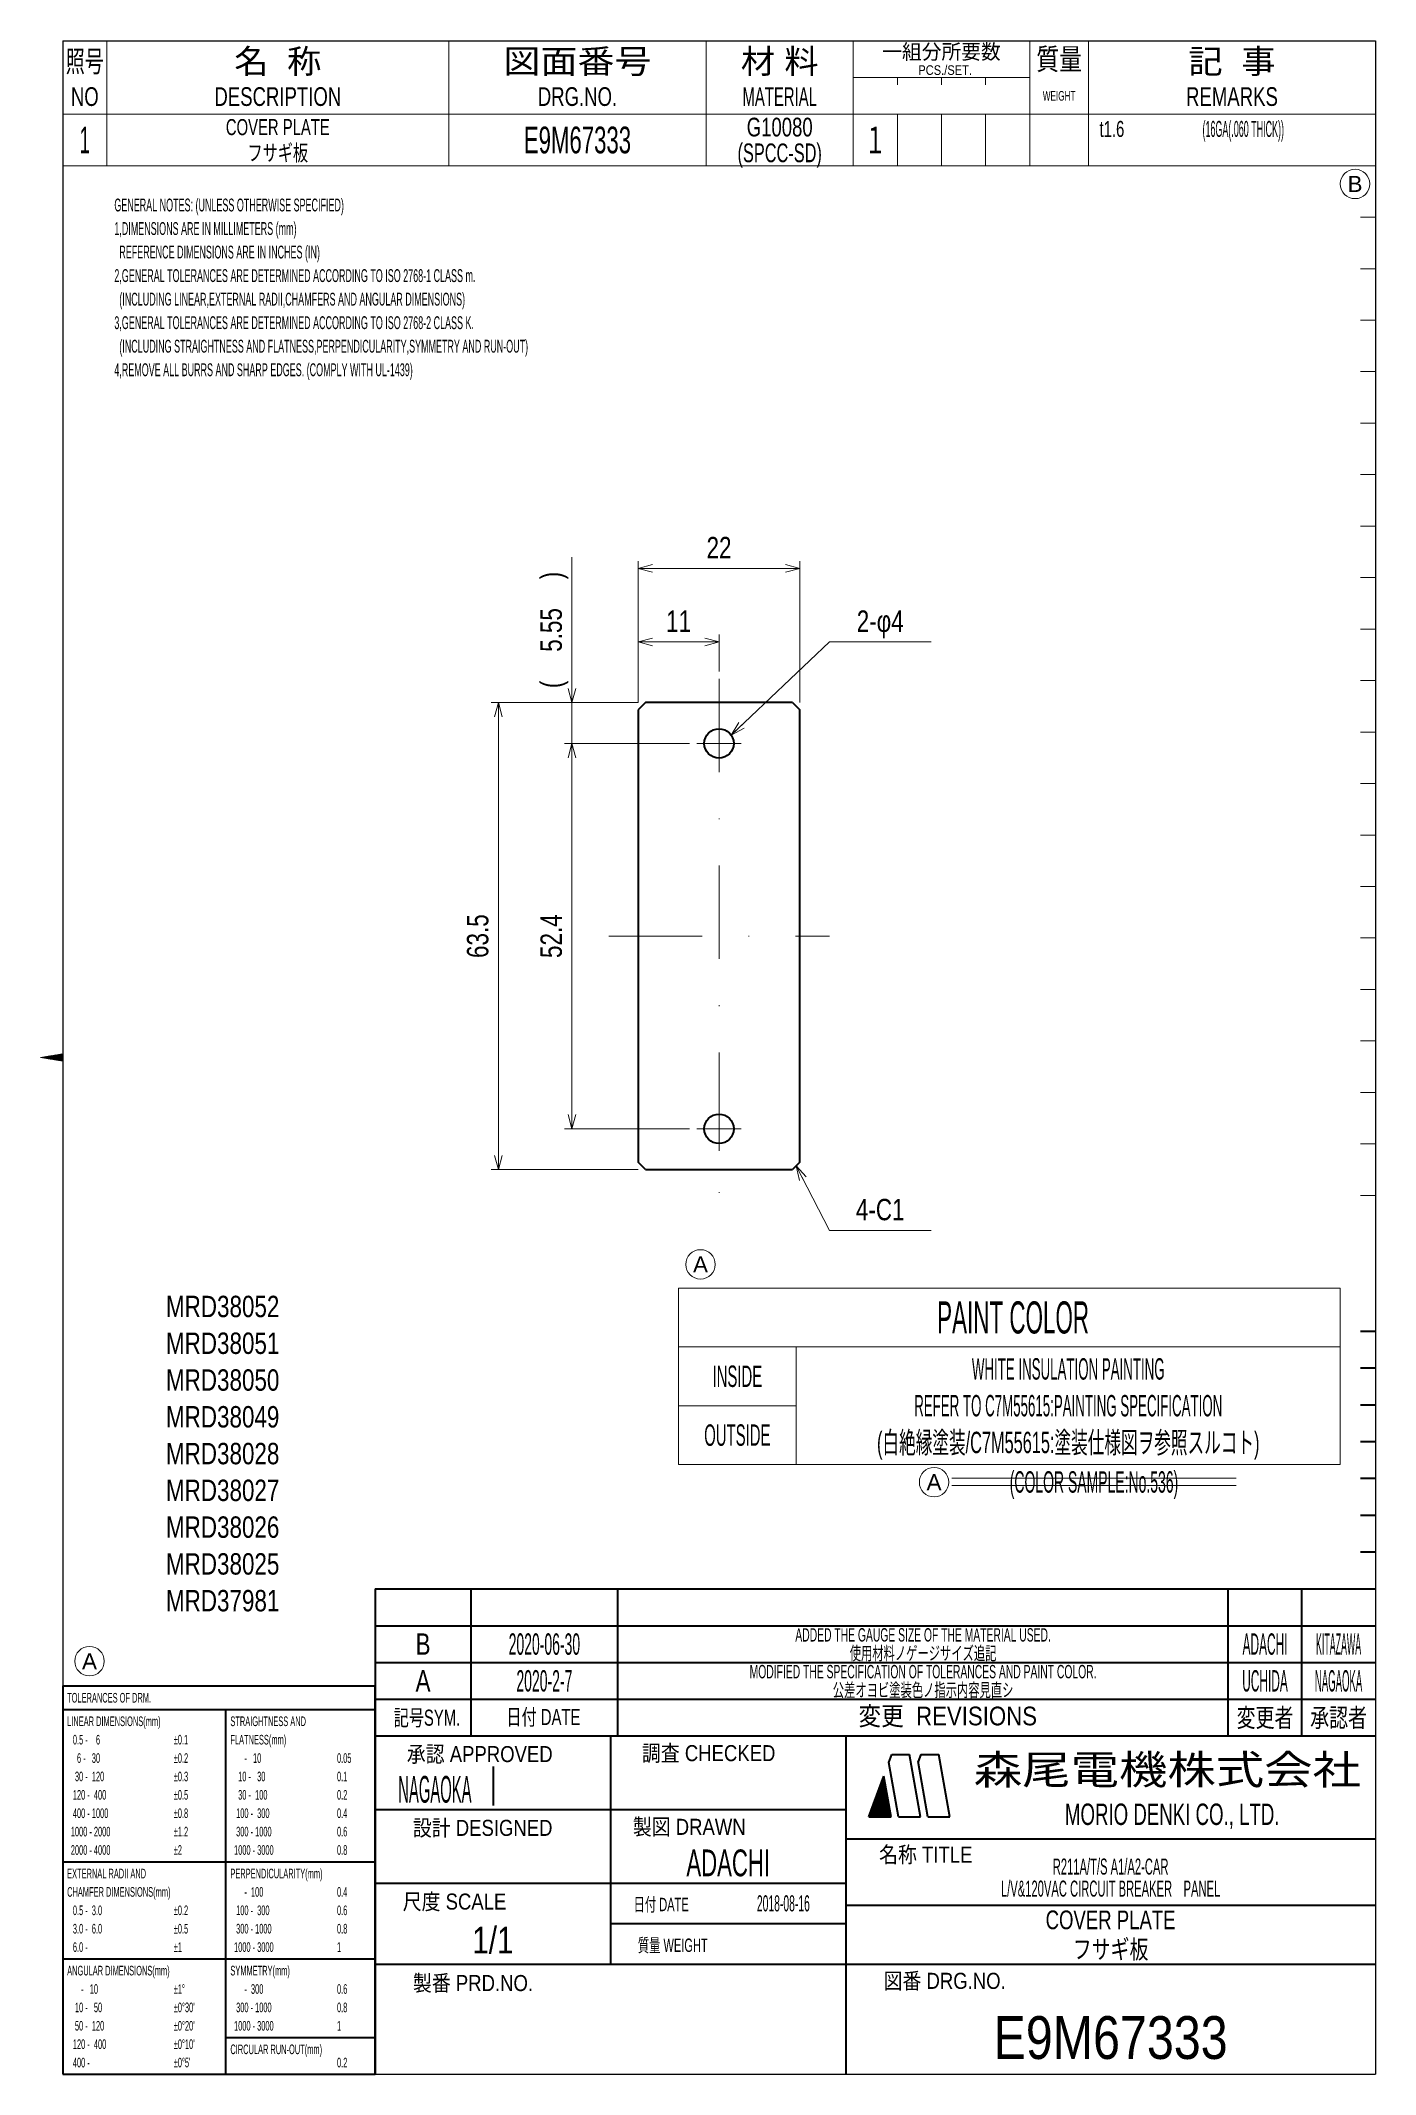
# Model space of a CAD drawing. Header units: millimetres. Extents: x 18 to 199, y 10 to 287.
import ezdxf
from ezdxf.enums import TextEntityAlignment as Align

# ---------------------------------------------------------------- set-up
doc = ezdxf.new("R2010")
doc.units = ezdxf.units.MM
doc.linetypes.add('DASHDOT', pattern=[25.3, 12.7, -6.3, 0, -6.3])
for name, color, linetype in [('GR1_03', 7, 'Continuous'), ('GR1_16', 7, 'Continuous'), ('図面枠E9M', 7, 'Continuous'), ('表題、部品表_01', 7, 'Continuous'), ('表題、部品表_02', 7, 'Continuous'), ('表題、部品表_03', 7, 'Continuous'), ('表題、部品表_Layer1', 7, 'Continuous')]:
    doc.layers.add(name, color=color, linetype=linetype)
doc.styles.add('HG丸ｺﾞｼｯｸM-PRO', font='')
doc.styles.get('HG丸ｺﾞｼｯｸM-PRO').set_extended_font_data('HG丸ｺﾞｼｯｸM-PRO')

# ---------------------------------------------------------------- blocks, each defined once
blk = doc.blocks.new('BLKF024')
at = {"layer": '図面枠E9M', "color": 4, "linetype": 'Continuous', "lineweight": 13}
for p, q in [((17.775844, 148.495693), (17.786182, 148.50603)), ((17.897062, 148.47549), (17.955887, 148.534315)), ((18.018281, 148.455287), (18.125593, 148.562599)), ((18.139499, 148.435083), (18.295299, 148.590883)), ((18.260717, 148.41488), (18.465004, 148.619167)), ((18.381936, 148.394677), (18.63471, 148.647452)), ((18.503154, 148.374474), (18.804416, 148.675736)), ((18.624372, 148.354271), (18.974121, 148.70402)), ((18.745591, 148.334068), (19.143827, 148.732304)), ((18.866809, 148.313865), (19.313532, 148.760589)), ((18.988027, 148.293662), (19.483238, 148.788873)), ((19.109245, 148.273459), (19.652944, 148.817157)), ((19.230464, 148.253256), (19.822649, 148.845442)), ((19.351682, 148.233053), (19.992355, 148.873726)), ((19.4729, 148.21285), (20.162061, 148.90201)), ((19.594119, 148.192647), (20.331766, 148.930294)), ((19.715337, 148.172444), (20.501472, 148.958579)), ((19.836555, 148.152241), (20.671177, 148.986863)), ((19.957774, 148.132038), (20.75, 148.924264)), ((20.078992, 148.111835), (20.75, 148.782843)), ((20.20021, 148.091632), (20.75, 148.641421)), ((20.321429, 148.071429), (20.75, 148.5)), ((20.442647, 148.051226), (20.75, 148.358579)), ((20.563865, 148.031022), (20.75, 148.217157)), ((20.685083, 148.010819), (20.75, 148.075736))]:
    blk.add_line(p, q, dxfattribs=at)
blk = doc.blocks.new('BLKF025')
at = {"layer": '図面枠E9M', "color": 3, "linetype": 'Continuous', "lineweight": 35}
for p, q in [((131.756831, 48.999879), (132.5833, 49.826349)), ((131.83776, 49.22223), (132.562102, 49.946572)), ((131.918689, 49.44458), (132.540903, 50.066794)), ((131.999617, 49.66693), (132.519705, 50.187017)), ((132.080546, 49.88928), (132.498506, 50.30724)), ((132.161475, 50.111631), (132.477307, 50.427463)), ((132.242404, 50.333981), (132.456109, 50.547686)), ((132.323333, 50.556331), (132.43491, 50.667909)), ((132.404262, 50.778681), (132.413712, 50.788131)), ((130.407871, 45.246757), (132.943675, 47.782561)), ((130.461969, 45.442276), (132.922477, 47.902784)), ((130.542898, 45.664626), (132.901278, 48.023006)), ((130.549292, 45.246757), (132.964874, 47.662338)), ((130.623827, 45.886976), (132.88008, 48.143229)), ((130.690714, 45.246757), (132.986072, 47.542115)), ((130.704756, 46.109327), (132.858881, 48.263452)), ((130.785684, 46.331677), (132.837682, 48.383675)), ((130.832135, 45.246757), (133.007271, 47.421892)), ((130.866613, 46.554027), (132.816484, 48.503898)), ((130.947542, 46.776377), (132.795285, 48.624121)), ((130.973556, 45.246757), (133.028469, 47.301669)), ((131.028471, 46.998727), (132.774087, 48.744343)), ((131.1094, 47.221078), (132.752888, 48.864566)), ((131.114978, 45.246757), (133.049668, 47.181447)), ((131.190329, 47.443428), (132.73169, 48.984789)), ((131.256399, 45.246757), (133.070866, 47.061224)), ((131.271258, 47.665778), (132.710491, 49.105012)), ((131.352186, 47.888128), (132.689293, 49.225235)), ((131.433115, 48.110479), (132.668094, 49.345457)), ((131.514044, 48.332829), (132.646896, 49.46568)), ((131.594973, 48.555179), (132.625697, 49.585903)), ((131.675902, 48.777529), (132.604499, 49.706126)), ((131.397821, 45.246757), (133.092065, 46.941001)), ((131.539242, 45.246757), (133.113263, 46.820778)), ((131.680663, 45.246757), (133.134462, 46.700555)), ((131.822085, 45.246757), (133.15566, 46.580332)), ((131.963506, 45.246757), (133.176859, 46.46011)), ((132.104927, 45.246757), (133.198057, 46.339887)), ((132.246349, 45.246757), (133.219256, 46.219664)), ((132.38777, 45.246757), (133.240455, 46.099441)), ((132.529191, 45.246757), (133.261653, 45.979218)), ((132.670613, 45.246757), (133.282852, 45.858995)), ((132.812034, 45.246757), (133.30405, 45.738773)), ((132.953455, 45.246757), (133.325249, 45.61855)), ((133.094877, 45.246757), (133.346447, 45.498327)), ((133.236298, 45.246757), (133.367646, 45.378104)), ((133.37772, 45.246757), (133.388844, 45.257881))]:
    blk.add_line(p, q, dxfattribs=at)
blk = doc.blocks.new('BLKF023')
at = {"layer": '図面枠E9M', "color": 2, "linetype": 'Continuous', "lineweight": 25}
for p, q in [((20.75, 286.75), (20.75, 10.25)), ((20.75, 286.75), (199.25, 286.75)), ((199.25, 286.75), (199.25, 10.25)), ((20.75, 10.25), (199.25, 10.25))]:
    blk.add_line(p, q, dxfattribs=at)
at = {"layer": '図面枠E9M', "color": 4, "linetype": 'Continuous', "lineweight": 13}
for p, q in [((199.25, 269.75), (197.25, 269.75)), ((199.25, 262.75), (197.25, 262.75)), ((199.25, 255.75), (197.25, 255.75)), ((199.25, 248.75), (197.25, 248.75)), ((199.25, 241.75), (197.25, 241.75)), ((199.25, 234.75), (197.25, 234.75)), ((199.25, 227.75), (197.25, 227.75)), ((199.25, 220.75), (197.25, 220.75)), ((199.25, 213.75), (197.25, 213.75)), ((199.25, 206.75), (197.25, 206.75)), ((199.25, 199.75), (197.25, 199.75)), ((199.25, 192.75), (197.25, 192.75)), ((199.25, 185.75), (197.25, 185.75)), ((199.25, 178.75), (197.25, 178.75)), ((199.25, 171.75), (197.25, 171.75)), ((199.25, 164.75), (197.25, 164.75)), ((199.25, 157.75), (197.25, 157.75)), ((199.25, 150.75), (197.25, 150.75)), ((20.75, 149), (17.75, 148.5)), ((17.75, 148.5), (20.75, 148)), ((199.25, 143.75), (197.25, 143.75)), ((199.25, 136.75), (197.25, 136.75)), ((197.25, 129.75), (199.25, 129.75))]:
    blk.add_line(p, q, dxfattribs=at)
at = {"layer": '図面枠E9M', "color": 3, "linetype": 'Continuous', "lineweight": 35}
for p, q in [((199.25, 111.25), (197.25, 111.25)), ((199.25, 106.25), (197.25, 106.25)), ((199.25, 101.25), (197.25, 101.25)), ((199.25, 96.25), (197.25, 96.25)), ((199.25, 91.25), (197.25, 91.25)), ((199.25, 86.25), (197.25, 86.25)), ((199.25, 81.25), (197.25, 81.25)), ((63.25, 76.25), (199.25, 76.25)), ((63.25, 76.25), (63.25, 10.25)), ((76.25, 76.25), (76.25, 56.25)), ((96.25, 56.25), (96.25, 76.25)), ((179.25, 56.25), (179.25, 76.25)), ((189.25, 56.25), (189.25, 76.25)), ((63.25, 71.25), (199.25, 71.25)), ((63.25, 66.25), (199.25, 66.25)), ((63.25, 61.25), (199.25, 61.25)), ((63.25, 56.25), (199.25, 56.25)), ((95.25, 56.25), (95.25, 25.25)), ((127.25, 56.25), (127.25, 10.25)), ((133.09, 52.65), (133.48, 53.75)), ((134.39, 45.25), (133.09, 52.65)), ((133.48, 53.75), (135.89, 53.75)), ((137.39, 45.25), (135.89, 53.75)), ((137.43, 53.75), (137.07, 52.76)), ((138.39, 45.25), (137.07, 52.76)), ((137.43, 53.75), (139.89, 53.75)), ((141.39, 45.25), (139.89, 53.75)), ((79.27, 52.11), (79.27, 46.8)), ((130.39, 45.25), (132.41, 50.8)), ((133.39, 45.25), (132.41, 50.8)), ((63.25, 46.25), (127.25, 46.25)), ((130.39, 45.25), (133.39, 45.25)), ((134.39, 45.25), (137.39, 45.25)), ((138.39, 45.25), (141.39, 45.25)), ((127.25, 42.25), (199.25, 42.25)), ((63.25, 36.25), (127.25, 36.25)), ((127.25, 33.25), (199.25, 33.25)), ((95.25, 30.75), (127.25, 30.75)), ((63.25, 25.25), (199.25, 25.25))]:
    blk.add_line(p, q, dxfattribs=at)
at = {"layer": '図面枠E9M', "color": 4, "linetype": 'Continuous', "lineweight": 13}
blk.add_blockref('BLKF024', (0, 0), dxfattribs=at)
at = {"layer": '図面枠E9M', "color": 3, "linetype": 'Continuous', "lineweight": 35}
blk.add_blockref('BLKF025', (0, 0), dxfattribs=at)
at = {"layer": '図面枠E9M', "color": 4, "linetype": 'Continuous', "lineweight": 13, "style": 'HG丸ｺﾞｼｯｸM-PRO'}
for s, height, width, p in [('記号SYM.', 2.182, 0.69227, (70.28, 58.74)), ('日付 DATE', 2.182, 0.692507, (86.12, 58.83)), ('変更  REVISIONS', 2.5455, 0.887352, (141.1, 58.97)), ('変更者', 2.545, 0.741121, (184.25, 58.75)), ('承認者', 2.545, 0.741121, (194.25, 58.75)), ('調査 CHECKED', 2.182, 0.863174, (108.59, 53.92)), ('承認 APPROVED', 2.1818, 0.863151, (77.46, 53.79)), ('設計 DESIGNED', 2.1818, 0.862613, (77.86, 43.76)), ('製図 DRAWN', 2.182, 0.863099, (105.95, 43.9)), ('名称 TITLE', 2.182, 0.862489, (138.11, 40.12)), ('尺度 SCALE', 2.182, 0.862581, (74.03, 33.74)), ('日付 DATE', 1.818, 0.618255, (102.13, 33.34)), ('質量 WEIGHT', 1.818, 0.618812, (103.71, 27.8)), ('製番 PRD.NO.', 2.182, 0.863299, (76.54, 22.66)), ('図番 DRG.NO.', 2.182, 0.863083, (140.68, 22.96))]:
    blk.add_text(s, height=height, dxfattribs=dict(at, width=width)).set_placement(p, align=Align.MIDDLE_CENTER)
at = {"layer": '図面枠E9M', "color": 2, "linetype": 'Continuous', "lineweight": 25, "style": 'HG丸ｺﾞｼｯｸM-PRO', "width": 1.206081}
blk.add_text('森尾電機株式会社', height=4, dxfattribs=at).set_placement((170.97, 51.68), align=Align.MIDDLE_CENTER)
at = {"layer": '図面枠E9M', "color": 3, "linetype": 'Continuous', "lineweight": 35, "style": 'HG丸ｺﾞｼｯｸM-PRO', "width": 0.652197}
blk.add_text('MORIO DENKI CO., LTD.', height=2.9091, dxfattribs=at).set_placement((171.63, 45.61), align=Align.MIDDLE_CENTER)
blk = doc.blocks.new('BLKF026')
at = {"layer": '図面枠E9M', "color": 3, "linetype": 'Continuous', "lineweight": 35, "style": 'HG丸ｺﾞｼｯｸM-PRO'}
for s, height, width, p in [('B', 2.91, 0.78204, (69.75, 68.75)), ('2020-06-30', 2.909, 0.488281, (86.25, 68.75)), ('ADDED THE GAUGE SIZE OF THE MATERIAL USED.', 1.8182, 0.578029, (137.75, 70)), ('ADACHI', 2.909, 0.415454, (184.25, 68.75)), ('KITAZAWA', 2.909, 0.308644, (194.25, 68.75)), ('A', 2.91, 0.782973, (69.75, 63.75)), ('2020-2-7', 2.909, 0.488281, (86.25, 63.75)), ('MODIFIED THE SPECIFICATION OF TOLERANCES AND PAINT COLOR.', 1.8182, 0.578204, (137.75, 65)), ('UCHIDA', 2.909, 0.415827, (184.25, 63.75)), ('NAGAOKA', 2.909, 0.334453, (194.25, 63.75)), ('NAGAOKA', 3.636, 0.414524, (71.36, 49)), ('ADACHI', 3.636, 0.619335, (111.25, 39)), ('R211A/T/S A1/A2-CAR', 2.1818, 0.521924, (163.25, 38.5)), ('L/V&120VAC CIRCUIT BREAKER\u3000PANEL', 2.1818, 0.522042, (163.25, 35.5)), ('2018-08-16', 2.182, 0.482412, (118.75, 33.5)), ('1/1', 3.636, 0.828847, (79.25, 28.5)), ('COVER PLATE', 2.5455, 0.741633, (163.25, 31.25)), ('E9M67333', 5.818, 0.845879, (163.25, 15.25))]:
    blk.add_text(s, height=height, dxfattribs=dict(at, width=width)).set_placement(p, align=Align.MIDDLE_CENTER)
blk = doc.blocks.new('BLKF027')
at = {"layer": '表題、部品表_02', "color": 4, "linetype": 'Continuous', "lineweight": 13}
for p, q in [((20.75, 276.75), (20.75, 269.75)), ((20.75, 276.75), (199.25, 276.75)), ((26.75, 276.75), (26.75, 269.75)), ((73.25, 276.75), (73.25, 269.75)), ((108.25, 276.75), (108.25, 269.75)), ((128.25, 276.75), (128.25, 269.75)), ((134.25, 276.75), (134.25, 269.75)), ((140.25, 276.75), (140.25, 269.75)), ((146.25, 269.75), (146.25, 276.75)), ((152.25, 276.75), (152.25, 269.75)), ((160.25, 276.75), (160.25, 269.75)), ((199.25, 276.75), (199.25, 269.75)), ((20.75, 269.75), (199.25, 269.75))]:
    blk.add_line(p, q, dxfattribs=at)
blk = doc.blocks.new('BLKF029')
at = {"layer": 'GR1_03', "color": 3, "linetype": 'Continuous', "lineweight": 35}
for p, q in [((100, 196.75), (99, 195.75)), ((120, 196.75), (100, 196.75)), ((120, 196.75), (121, 195.75)), ((99, 195.75), (99, 134.25)), ((121, 134.25), (121, 195.75)), ((100, 133.25), (99, 134.25)), ((100, 133.25), (120, 133.25)), ((121, 134.25), (120, 133.25))]:
    blk.add_line(p, q, dxfattribs=at)
at = {"layer": 'GR1_03', "color": 4, "linetype": 'DASHDOT', "lineweight": 13}
for p, q in [((110, 188.2), (110, 194.2)), ((113, 191.2), (107, 191.2)), ((110, 135.8), (110, 141.8)), ((113, 138.8), (107, 138.8))]:
    blk.add_line(p, q, dxfattribs=at)
at = {"layer": 'GR1_03', "color": 3, "linetype": 'Continuous', "lineweight": 35}
for centre in [(110, 191.2), (110, 138.8)]:
    blk.add_circle(centre, 2, dxfattribs=at)
blk = doc.blocks.new('FXTIP_ARROW_S')
at = {"color": 0, "linetype": 'Continuous', "lineweight": -2}
for q in [(-1, 0), (-0.97, 0.26), (-0.97, -0.26)]:
    blk.add_line((0, 0), q, dxfattribs=at)
blk = doc.blocks.new('FXTIP_ARROW_E')
at = {"color": 0, "linetype": 'Continuous', "lineweight": -2}
for q in [(-1, 0), (-0.97, 0.26), (-0.97, -0.26)]:
    blk.add_line((0, 0), q, dxfattribs=at)
blk = doc.blocks.new('BLKF030')
at = {"layer": '図面枠E9M', "color": 3, "linetype": 'Continuous', "lineweight": 35}
for p, q in [((20.75, 63.05), (63.25, 63.05)), ((20.75, 63.05), (20.75, 10.25)), ((63.25, 10.25), (63.25, 63.05)), ((20.75, 59.85), (63.25, 59.85)), ((42.95, 10.25), (42.95, 59.85)), ((20.75, 39.15), (42.95, 39.15)), ((42.95, 39.15), (63.25, 39.15)), ((20.75, 25.95), (42.95, 25.95)), ((42.95, 25.95), (63.25, 25.95)), ((42.95, 15.25), (63.25, 15.25)), ((20.75, 10.25), (63.25, 10.25))]:
    blk.add_line(p, q, dxfattribs=at)
at = {"layer": '図面枠E9M', "color": 4, "linetype": 'Continuous', "lineweight": 13, "style": 'HG丸ｺﾞｼｯｸM-PRO'}
for s, height, width, p in [('TOLERANCES OF DRM.', 1.3091, 0.578171, (21.35, 61.45)), ('LINEAR DIMENSIONS(mm)', 1.3091, 0.578157, (21.35, 58.25)), ('STRAIGHTNESS AND', 1.3091, 0.577537, (43.55, 58.25)), (' 0.5 -    6', 1.3091, 0.576124, (21.85, 55.75)), ('±0.1', 1.309, 0.576447, (35.85, 55.75)), ('FLATNESS(mm)', 1.3091, 0.578373, (43.55, 55.75)), ('   6 -   30', 1.3091, 0.576367, (21.85, 53.25)), ('±0.2', 1.309, 0.576447, (35.85, 53.25)), ('     -   10', 1.3091, 0.576414, (44.05, 53.25)), ('0.05', 1.309, 0.575594, (58.05, 53.25)), ('  30 -  120', 1.3091, 0.576292, (21.85, 50.75)), ('±0.3', 1.309, 0.576447, (35.85, 50.75)), ('  10 -   30', 1.3091, 0.576326, (44.05, 50.75)), ('0.1', 1.309, 0.575388, (58.05, 50.75)), (' 120 -  400', 1.3091, 0.576261, (21.85, 48.25)), ('±0.5', 1.309, 0.576447, (35.85, 48.25)), ('  30 -  100', 1.3091, 0.576292, (44.05, 48.25)), ('0.2', 1.309, 0.575388, (58.05, 48.25)), (' 400 - 1000', 1.3091, 0.576235, (21.85, 45.75)), ('±0.8', 1.309, 0.576447, (35.85, 45.75)), (' 100 -  300', 1.3091, 0.576261, (44.05, 45.75)), ('0.4', 1.309, 0.575388, (58.05, 45.75)), ('1000 - 2000', 1.3091, 0.576211, (21.85, 43.25)), ('±1.2', 1.309, 0.576447, (35.85, 43.25)), (' 300 - 1000', 1.3091, 0.576235, (44.05, 43.25)), ('0.6', 1.309, 0.575388, (58.05, 43.25)), ('2000 - 4000', 1.3091, 0.576211, (21.85, 40.75)), ('±2', 1.309, 0.577311, (35.85, 40.75)), ('1000 - 3000', 1.3091, 0.576211, (44.05, 40.75)), ('0.8', 1.309, 0.575388, (58.05, 40.75)), ('EXTERNAL RADII AND', 1.3091, 0.577966, (21.35, 37.55)), ('PERPENDICULARITY(mm)', 1.3091, 0.577743, (43.55, 37.55)), ('CHAMFER DIMENSIONS(mm)', 1.3091, 0.57813, (21.35, 35.05)), (' 0.5 -  3.0', 1.3091, 0.575865, (21.85, 32.55)), ('±0.2', 1.309, 0.576447, (35.85, 32.55)), (' 100 -  300', 1.3091, 0.576261, (44.05, 32.55)), ('     -  100', 1.3091, 0.576367, (44.05, 35.05)), ('0.4', 1.309, 0.575388, (58.05, 35.05)), ('0.6', 1.309, 0.575388, (58.05, 32.55)), (' 3.0 -  6.0', 1.3091, 0.575865, (21.85, 30.05)), ('±0.5', 1.309, 0.576447, (35.85, 30.05)), (' 300 - 1000', 1.3091, 0.576235, (44.05, 30.05)), ('0.8', 1.309, 0.575388, (58.05, 30.05)), (' 6.0 -', 1.309, 0.576034, (21.85, 27.55)), ('±1', 1.309, 0.577311, (35.85, 27.55)), ('1000 - 3000', 1.3091, 0.576211, (44.05, 27.55)), ('1', 1.31, 0.576062, (58.05, 27.55)), ('ANGULAR DIMENSIONS(mm)', 1.3091, 0.577928, (21.35, 24.35)), ('SYMMETRY(mm)', 1.3091, 0.577897, (43.55, 24.35)), ('     -   10', 1.3091, 0.576414, (21.85, 21.85)), ('±1°', 1.309, 0.577649, (35.85, 21.85)), ('     -  300', 1.3091, 0.576367, (44.05, 21.85)), ('0.6', 1.309, 0.575388, (58.05, 21.85)), ('  10 -   50', 1.3091, 0.576326, (21.85, 19.35)), ("±0°30'", 1.309, 0.576786, (35.85, 19.35)), (' 300 - 1000', 1.3091, 0.576235, (44.05, 19.35)), ('0.8', 1.309, 0.575388, (58.05, 19.35)), ('  50 -  120', 1.3091, 0.576292, (21.85, 16.85)), ("±0°20'", 1.309, 0.576786, (35.85, 16.85)), ('1000 - 3000', 1.3091, 0.576211, (44.05, 16.85)), ('1', 1.31, 0.576062, (58.05, 16.85)), (' 120 -  400', 1.3091, 0.576261, (21.85, 14.35)), ("±0°10'", 1.309, 0.576786, (35.85, 14.35)), ('CIRCULAR RUN-OUT(mm)', 1.3091, 0.577678, (43.55, 13.65)), (' 400 -', 1.309, 0.576375, (21.85, 11.85)), ("±0°5'", 1.309, 0.576932, (35.85, 11.85)), ('0.2', 1.309, 0.575388, (58.05, 11.85))]:
    blk.add_text(s, height=height, dxfattribs=dict(at, width=width)).set_placement(p, align=Align.MIDDLE_LEFT)
blk = doc.blocks.new('BLKF031')
at = {"layer": '表題、部品表_Layer1', "color": 4, "linetype": 'Continuous', "lineweight": 13}
blk.add_circle((24.39, 66.42), 2, dxfattribs=at)
at = {"layer": '表題、部品表_Layer1', "color": 4, "linetype": 'Continuous', "lineweight": 13, "style": 'HG丸ｺﾞｼｯｸM-PRO', "width": 1.042301}
blk.add_text('A', height=2.18, dxfattribs=at).set_placement((24.39, 66.42), align=Align.MIDDLE_CENTER)
blk = doc.blocks.new('BLKF032')
at = {"layer": '表題、部品表_Layer1', "color": 4, "linetype": 'Continuous', "lineweight": 13}
blk.add_circle((107.48, 120.37), 2, dxfattribs=at)
at = {"layer": '表題、部品表_Layer1', "color": 4, "linetype": 'Continuous', "lineweight": 13, "style": 'HG丸ｺﾞｼｯｸM-PRO', "width": 1.042301}
blk.add_text('A', height=2.18, dxfattribs=at).set_placement((107.48, 120.37), align=Align.MIDDLE_CENTER)
blk = doc.blocks.new('BLKF033')
at = {"layer": '表題、部品表_Layer1', "color": 4, "linetype": 'Continuous', "lineweight": 13}
blk.add_circle((139.24, 90.76), 2, dxfattribs=at)
at = {"layer": '表題、部品表_Layer1', "color": 4, "linetype": 'Continuous', "lineweight": 13, "style": 'HG丸ｺﾞｼｯｸM-PRO', "width": 1.042301}
blk.add_text('A', height=2.18, dxfattribs=at).set_placement((139.24, 90.76), align=Align.MIDDLE_CENTER)
blk = doc.blocks.new('BLKF035')
at = {"layer": '表題、部品表_01', "color": 3, "linetype": 'Continuous', "lineweight": 13}
for p, q in [((194.49, 117.16), (104.49, 117.16)), ((104.49, 117.16), (104.49, 93.16)), ((194.49, 93.16), (194.49, 117.16)), ((104.49, 109.16), (194.49, 109.16)), ((120.49, 109.16), (120.49, 93.16)), ((104.49, 101.16), (120.49, 101.16)), ((104.49, 93.16), (194.49, 93.16))]:
    blk.add_line(p, q, dxfattribs=at)
at = {"layer": '表題、部品表_01', "color": 3, "linetype": 'Continuous', "lineweight": 13, "style": 'HG丸ｺﾞｼｯｸM-PRO'}
for s, height, width, p in [('PAINT COLOR', 4.3636, 0.522273, (149.99, 113.16)), ('INSIDE', 2.909, 0.521235, (112.49, 105.16)), ('OUTSIDE', 2.909, 0.521235, (112.49, 97.16))]:
    blk.add_text(s, height=height, dxfattribs=dict(at, width=width)).set_placement(p, align=Align.MIDDLE_CENTER)
blk = doc.blocks.new('BLKF034')
at = {"layer": '表題、部品表_01', "color": 3, "linetype": 'Continuous', "lineweight": 13}
blk.add_blockref('BLKF035', (0, 0), dxfattribs=at)
at = {"layer": '表題、部品表_01', "color": 3, "linetype": 'Continuous', "lineweight": 13, "style": 'HG丸ｺﾞｼｯｸM-PRO'}
for s, width, p in [('WHITE INSULATION PAINTING', 0.464685, (157.49, 106.16)), ('REFER TO C7M55615:PAINTING SPECIFICATION', 0.464716, (157.49, 101.16)), ('(白絶縁塗装/C7M55615:塗装仕様図ヲ参照スルコト)', 0.570008, (157.49, 96.16))]:
    blk.add_text(s, height=2.9091, dxfattribs=dict(at, width=width)).set_placement(p, align=Align.MIDDLE_CENTER)
blk = doc.blocks.new('BLKF037')
at = {"layer": '図面枠E9M', "color": 4, "linetype": 'Continuous', "lineweight": 13}
for p, q in [((20.75, 286.75), (20.75, 276.75)), ((20.75, 286.75), (199.25, 286.75)), ((26.75, 286.75), (26.75, 276.75)), ((73.25, 286.75), (73.25, 276.75)), ((108.25, 286.75), (108.25, 276.75)), ((128.25, 286.75), (128.25, 276.75)), ((152.25, 286.75), (152.25, 276.75)), ((160.25, 286.75), (160.25, 276.75)), ((199.25, 286.75), (199.25, 276.75)), ((128.25, 281.75), (152.25, 281.75)), ((134.25, 280.75), (134.25, 281.75)), ((140.25, 281.75), (140.25, 280.75)), ((146.25, 281.75), (146.25, 280.75)), ((20.75, 276.75), (199.25, 276.75))]:
    blk.add_line(p, q, dxfattribs=at)
at = {"layer": '図面枠E9M', "color": 3, "linetype": 'Continuous', "lineweight": 35, "style": 'HG丸ｺﾞｼｯｸM-PRO'}
for s, height, width, p in [('照号', 2.909, 0.651535, (23.75, 283.95)), ('名  称', 3.273, 1.042426, (50, 283.95)), ('図面番号', 3.273, 1.127518, (90.75, 283.95)), ('材 料', 3.273, 1.042439, (118.25, 283.95)), ('一組分所要数', 2.036, 0.966638, (140.25, 285.25)), ('質量', 2.909, 0.781842, (156.25, 284.25)), ('記  事', 3.273, 1.042426, (179.75, 283.95)), ('PCS./SET.', 1.309, 0.862935, (140.75, 282.75)), ('NO', 2.545, 0.740841, (23.75, 279.15)), ('DESCRIPTION', 2.5455, 0.741365, (50, 279.15)), ('DRG.NO.', 2.545, 0.741189, (90.75, 279.15)), ('MATERIAL', 2.545, 0.594756, (118.25, 279.15)), ('WEIGHT', 1.309, 0.635507, (156.25, 279.25)), ('REMARKS', 2.545, 0.742803, (179.75, 279.15))]:
    blk.add_text(s, height=height, dxfattribs=dict(at, width=width)).set_placement(p, align=Align.MIDDLE_CENTER)
blk = doc.blocks.new('BLKF036')
at = {"layer": '図面枠E9M', "color": 3, "linetype": 'Continuous', "lineweight": 13}
blk.add_blockref('BLKF037', (0, 0), dxfattribs=at)
blk = doc.blocks.new('BLKF038')
at = {"layer": '表題、部品表_Layer1', "color": 4, "linetype": 'Continuous', "lineweight": 13}
blk.add_circle((196.49, 267.27), 2, dxfattribs=at)
at = {"layer": '表題、部品表_Layer1', "color": 4, "linetype": 'Continuous', "lineweight": 13, "style": 'HG丸ｺﾞｼｯｸM-PRO', "width": 1.04272}
blk.add_text('B', height=2.18, dxfattribs=at).set_placement((196.49, 267.27), align=Align.MIDDLE_CENTER)

msp = doc.modelspace()

# ---------------------------------------------------------------- linework, layer by layer
at = {"layer": 'GR1_03', "color": 4, "linetype": 'DASHDOT', "lineweight": 13}
for p, q in [((110, 200), (110, 130)), ((95, 165), (125, 165))]:
    msp.add_line(p, q, dxfattribs=at)
at = {"layer": 'GR1_16', "color": 4, "linetype": 'Continuous', "lineweight": 13}
for p, q in [((90, 196.75), (90, 216.51)), ((99, 196.75), (99, 216)), ((121, 196.75), (121, 216)), ((99, 215), (121, 215)), ((99, 196.75), (99, 206)), ((99, 205), (110, 205)), ((110, 201), (110, 206)), ((111.65, 192.34), (125, 205)), ((125, 205), (138.84, 205)), ((99, 196.75), (79, 196.75)), ((80, 133.25), (80, 196.75)), ((99, 196.75), (89, 196.75)), ((90, 191.2), (90, 196.75)), ((106, 191.2), (89, 191.2)), ((90, 138.8), (90, 191.2)), ((106, 138.8), (89, 138.8)), ((99, 133.25), (79, 133.25)), ((120.5, 133.75), (125, 125)), ((125, 125), (138.84, 125))]:
    msp.add_line(p, q, dxfattribs=at)
at = {"layer": '表題、部品表_Layer1', "color": 4, "linetype": 'Continuous', "lineweight": 13}
for p, q in [((141.67, 91.29), (180.31, 91.29)), ((141.67, 90.29), (180.31, 90.29))]:
    msp.add_line(p, q, dxfattribs=at)

# ---------------------------------------------------------------- block references
at = {"layer": 'GR1_03', "color": 3, "linetype": 'Continuous', "lineweight": 35}
msp.add_blockref('BLKF029', (0, 0), dxfattribs=at)
at = {"layer": 'GR1_16', "color": 4, "linetype": 'Continuous', "lineweight": 13, "xscale": 2, "yscale": 2}
for name, p, rotation in [('FXTIP_ARROW_S', (99, 215), 180), ('FXTIP_ARROW_E', (121, 215), 360), ('FXTIP_ARROW_S', (99, 205), 180), ('FXTIP_ARROW_E', (110, 205), 360), ('FXTIP_ARROW_E', (80, 196.75), 90), ('FXTIP_ARROW_S', (90, 196.75), 270), ('FXTIP_ARROW_S', (111.65, 192.34), 223.4815470281898), ('FXTIP_ARROW_E', (90, 191.2), 90), ('FXTIP_ARROW_S', (90, 138.8), 270), ('FXTIP_ARROW_S', (80, 133.25), 270), ('FXTIP_ARROW_S', (120.5, 133.75), 117.2161115573101)]:
    msp.add_blockref(name, p, dxfattribs=dict(at, rotation=rotation))
at = {"layer": '図面枠E9M', "color": 4, "linetype": 'Continuous', "lineweight": 35}
msp.add_blockref('BLKF023', (0, 0), dxfattribs=at)
at = {"layer": '図面枠E9M', "color": 3, "linetype": 'Continuous', "lineweight": 13}
msp.add_blockref('BLKF036', (0, 0), dxfattribs=at)
at = {"layer": '図面枠E9M', "color": 3, "linetype": 'Continuous', "lineweight": 35}
msp.add_blockref('BLKF026', (0, 0), dxfattribs=at)
at = {"layer": '図面枠E9M', "color": 4, "linetype": 'Continuous', "lineweight": 13}
msp.add_blockref('BLKF030', (0, 0), dxfattribs=at)
at = {"layer": '表題、部品表_01', "color": 3, "linetype": 'Continuous', "lineweight": 13}
msp.add_blockref('BLKF034', (0, 0), dxfattribs=at)
at = {"layer": '表題、部品表_02', "color": 4, "linetype": 'Continuous', "lineweight": 13}
msp.add_blockref('BLKF027', (0, 0), dxfattribs=at)
at = {"layer": '表題、部品表_Layer1', "color": 4, "linetype": 'Continuous', "lineweight": 13}
for name in ['BLKF038', 'BLKF032', 'BLKF033', 'BLKF031']:
    msp.add_blockref(name, (0, 0), dxfattribs=at)

# ---------------------------------------------------------------- texts
at = {"layer": 'GR1_16', "color": 3, "linetype": 'Continuous', "lineweight": 35, "style": 'HG丸ｺﾞｼｯｸM-PRO'}
for s, height, rotation, width, p in [('22', 2.909, 0, 0.784542, (110, 215.5)), (')', 2.91, 90, 0.781868, (89.5, 214.03)), ('5.55', 2.909, 90, 0.784749, (89.5, 206.63)), ('11', 2.909, 0, 0.784542, (104.5, 205.5)), ('(', 2.91, 90, 0.781868, (89.5, 199.23)), ('63.5', 2.909, 90, 0.784749, (79.5, 165)), ('52.4', 2.909, 90, 0.784749, (89.5, 165))]:
    msp.add_text(s, height=height, rotation=rotation, dxfattribs=dict(at, width=width)).set_placement(p, align=Align.BOTTOM_CENTER)
for s, width, p in [('2-φ4', 0.783086, (131.92, 205.5)), ('4-C1', 0.783285, (131.92, 125.5))]:
    msp.add_text(s, height=2.909, dxfattribs=dict(at, width=width)).set_placement(p, align=Align.BOTTOM_CENTER)
at = {"layer": '図面枠E9M', "color": 3, "linetype": 'Continuous', "lineweight": 35, "style": 'HG丸ｺﾞｼｯｸM-PRO'}
for s, width, p in [('GENERAL NOTES: (UNLESS OTHERWISE SPECIFIED)', 0.52211, (27.77, 265.28)), ('1,DIMENSIONS ARE IN MILLIMETERS (mm)', 0.521966, (27.77, 262.08)), ('  REFERENCE DIMENSIONS ARE IN INCHES (IN)', 0.521932, (27.77, 258.88)), ('2,GENERAL TOLERANCES ARE DETERMINED ACCORDING TO ISO 2768-1 CLASS m.', 0.522186, (27.77, 255.68)), ('  (INCLUDING LINEAR,EXTERNAL RADII,CHAMFERS AND ANGULAR DIMENSIONS)', 0.522355, (27.77, 252.48)), ('3,GENERAL TOLERANCES ARE DETERMINED ACCORDING TO ISO 2768-2 CLASS K.', 0.52223, (27.77, 249.28)), ('  (INCLUDING STRAIGHTNESS AND FLATNESS,PERPENDICULARITY,SYMMETRY AND RUN-OUT)', 0.522087, (27.77, 246.08)), ('4,REMOVE ALL BURRS AND SHARP EDGES. (COMPLY WITH UL-1439)', 0.52235, (27.77, 242.88))]:
    msp.add_text(s, height=1.7455, dxfattribs=dict(at, width=width)).set_placement(p, align=Align.TOP_LEFT)
for s, height, width, p in [('MRD38052', 2.909, 0.783793, (42.5, 114.65)), ('MRD38051', 2.909, 0.783793, (42.5, 109.65)), ('MRD38050', 2.909, 0.783793, (42.5, 104.65)), ('MRD38049', 2.909, 0.783793, (42.5, 99.65)), ('MRD38028', 2.909, 0.783793, (42.5, 94.65)), ('MRD38027', 2.909, 0.783793, (42.5, 89.65)), ('MRD38026', 2.909, 0.783793, (42.5, 84.65)), ('MRD38025', 2.909, 0.783793, (42.5, 79.65)), ('MRD37981', 2.909, 0.783793, (42.5, 74.65)), ('使用材料ノゲージサイズ追記', 1.8182, 0.618958, (137.75, 67.5)), ('公差オヨビ塗装色ノ指示内容見直シ', 1.8182, 0.618958, (137.75, 62.5)), ('フサギ板', 2.545, 0.741121, (163.25, 27.25))]:
    msp.add_text(s, height=height, dxfattribs=dict(at, width=width)).set_placement(p, align=Align.MIDDLE_CENTER)
at = {"layer": '表題、部品表_03', "color": 3, "linetype": 'Continuous', "lineweight": 35, "style": 'HG丸ｺﾞｼｯｸM-PRO'}
for s, height, width, p in [('1', 3.64, 0.521199, (23.75, 273.25)), ('COVER PLATE', 2.1818, 0.692017, (50, 275)), ('E9M67333', 3.636, 0.619819, (90.75, 273.25)), ('G10080', 2.545, 0.740408, (118.25, 275)), ('１', 3.64, 0.578238, (131.25, 273.25)), ('フサギ板', 2.182, 0.692256, (50, 271.5)), ('(SPCC-SD)', 2.545, 0.652377, (118.25, 271.5))]:
    msp.add_text(s, height=height, dxfattribs=dict(at, width=width)).set_placement(p, align=Align.MIDDLE_CENTER)
for s, height, width, p in [('t1.6', 2.182, 0.690457, (161.75, 274.75)), ('(16GA(.060 THICK))', 2.1818, 0.416535, (175.75, 274.75))]:
    msp.add_text(s, height=height, dxfattribs=dict(at, width=width)).set_placement(p, align=Align.MIDDLE_LEFT)
at = {"layer": '表題、部品表_Layer1', "color": 3, "linetype": 'Continuous', "lineweight": 13, "style": 'HG丸ｺﾞｼｯｸM-PRO', "width": 0.488473}
msp.add_text('(COLOR SAMPLE:No.536)', height=2.9091, dxfattribs=at).set_placement((160.99, 90.79), align=Align.MIDDLE_CENTER)

doc.saveas('drawing.dxf')
